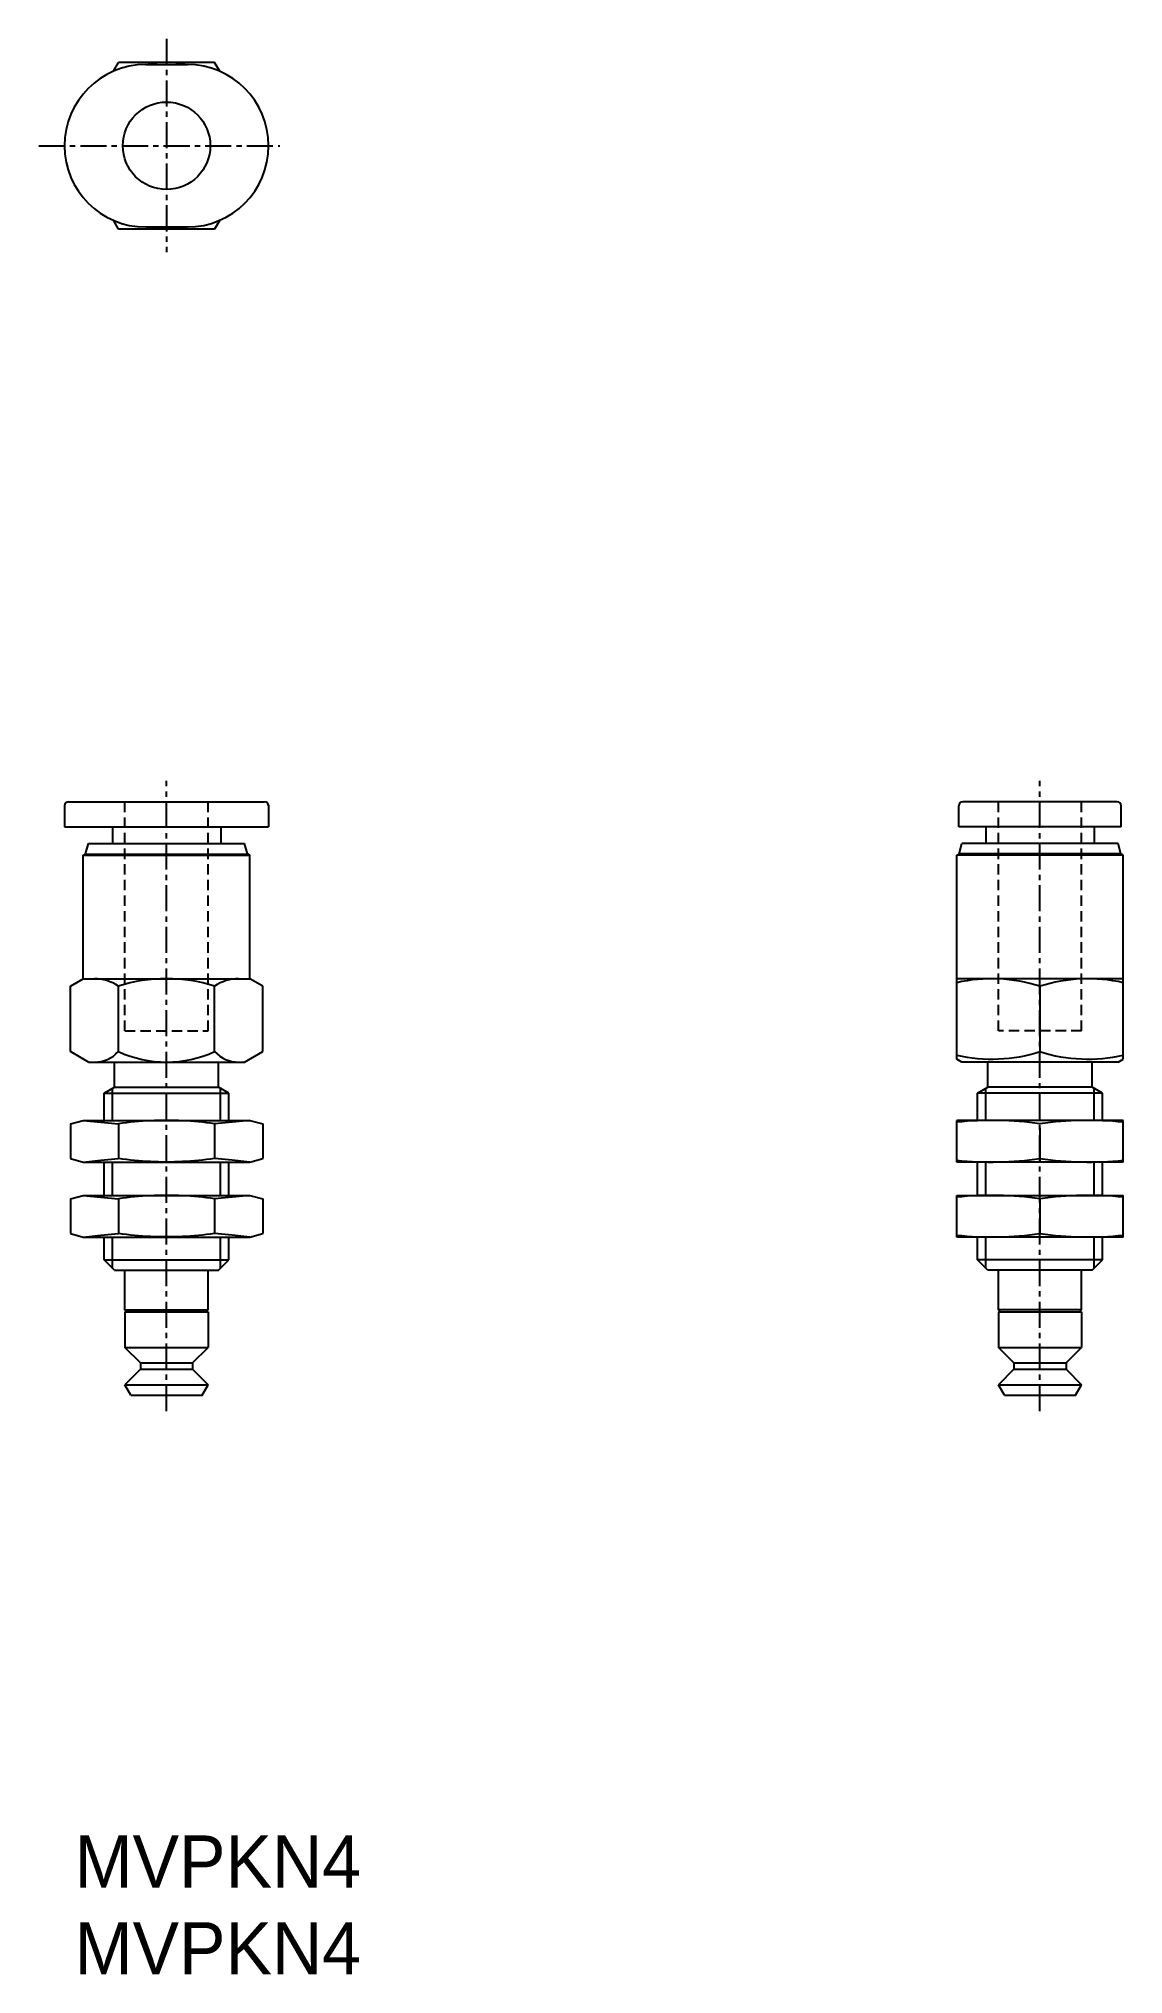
# Model space of a CAD drawing. Extents: x -571.5 to -519.4, y 9.5 to 102.5.
import ezdxf

# ---------------------------------------------------------------- set-up
doc = ezdxf.new("R2010")
doc.units = 0
doc.linetypes.add('CENTER', pattern=[2, 1.25, -0.25, 0.25, -0.25])
doc.linetypes.add('DASHED', pattern=[0.75, 0.5, -0.25])
doc.layers.get('0').update_dxf_attribs({"linetype": 'CONTINUOUS'})
doc.layers.add('CENTER', color=1, linetype='CENTER')

msp = doc.modelspace()

# ---------------------------------------------------------------- linework, layer by layer
at = {"color": 7, "linetype": 'CONTINUOUS'}
for p, q in [((-567.901, 100.893), (-567.656, 101.315)), ((-563.038, 101.315), (-567.656, 101.315)), ((-562.794, 100.893), (-563.038, 101.315)), ((-566.347, 101.215), (-564.347, 101.215)), ((-567.656, 93.315), (-567.901, 93.738)), ((-563.038, 93.315), (-567.656, 93.315)), ((-566.347, 93.415), (-564.347, 93.415)), ((-562.794, 93.738), (-563.038, 93.315)), ((-570.247, 65.665), (-570.247, 64.615)), ((-570.047, 65.815), (-560.647, 65.815)), ((-560.447, 65.665), (-560.447, 64.615)), ((-527.303, 64.615), (-527.303, 65.615)), ((-519.703, 65.815), (-527.103, 65.815)), ((-519.503, 64.615), (-519.503, 65.615)), ((-570.247, 64.615), (-560.447, 64.615)), ((-567.947, 64.615), (-567.947, 63.815)), ((-562.747, 64.615), (-562.747, 63.815)), ((-519.503, 64.615), (-527.303, 64.615)), ((-526.003, 64.615), (-526.003, 63.815)), ((-520.803, 64.615), (-520.803, 63.815)), ((-569.347, 63.248), (-569.231, 63.315)), ((-569.347, 63.248), (-561.347, 63.248)), ((-569.347, 57.315), (-569.347, 63.248)), ((-569.236, 63.298), (-561.459, 63.298)), ((-569.231, 63.315), (-569.097, 63.815)), ((-569.097, 63.815), (-561.597, 63.815)), ((-561.463, 63.315), (-561.597, 63.815)), ((-561.347, 63.248), (-561.463, 63.315)), ((-561.347, 57.315), (-561.347, 63.248)), ((-527.403, 63.248), (-527.287, 63.315)), ((-527.403, 53.46), (-527.403, 63.248)), ((-519.403, 63.248), (-527.403, 63.248)), ((-527.287, 63.315), (-527.153, 63.815)), ((-519.519, 63.315), (-527.287, 63.315)), ((-519.653, 63.815), (-527.153, 63.815)), ((-519.519, 63.315), (-519.653, 63.815)), ((-519.403, 63.248), (-519.519, 63.315)), ((-519.403, 53.46), (-519.403, 63.248)), ((-569.966, 56.958), (-569.347, 57.315)), ((-569.966, 53.817), (-569.966, 56.958)), ((-569.347, 57.315), (-561.347, 57.315)), ((-567.656, 53.817), (-567.656, 56.958)), ((-563.038, 53.817), (-563.038, 56.958)), ((-560.728, 56.958), (-561.347, 57.315)), ((-560.728, 53.817), (-560.728, 56.958)), ((-519.403, 57.315), (-527.403, 57.315)), ((-523.403, 56.958), (-523.403, 53.817)), ((-569.097, 53.315), (-569.966, 53.817)), ((-569.097, 53.315), (-561.597, 53.315)), ((-567.847, 52.115), (-567.847, 53.315)), ((-562.847, 52.115), (-562.847, 53.315)), ((-561.597, 53.315), (-560.728, 53.817)), ((-527.153, 53.315), (-527.403, 53.46)), ((-519.653, 53.315), (-527.153, 53.315)), ((-525.903, 52.115), (-525.903, 53.315)), ((-520.903, 52.115), (-520.903, 53.315)), ((-519.653, 53.315), (-519.403, 53.46)), ((-568.347, 51.827), (-567.847, 52.115)), ((-567.941, 50.515), (-567.941, 52.061)), ((-567.847, 52.115), (-562.847, 52.115)), ((-562.347, 51.827), (-562.847, 52.115)), ((-562.753, 50.515), (-562.753, 52.061)), ((-526.403, 51.827), (-525.903, 52.115)), ((-525.997, 50.515), (-525.997, 52.061)), ((-520.903, 52.115), (-525.903, 52.115)), ((-520.403, 51.827), (-520.903, 52.115)), ((-520.809, 50.515), (-520.809, 52.061)), ((-568.347, 50.515), (-568.347, 51.827)), ((-568.347, 51.827), (-562.347, 51.827)), ((-562.347, 50.515), (-562.347, 51.827)), ((-520.403, 51.827), (-526.403, 51.827)), ((-526.403, 50.515), (-526.403, 51.827)), ((-520.403, 50.515), (-520.403, 51.827)), ((-569.966, 50.349), (-569.347, 50.515)), ((-569.966, 50.35), (-569.966, 48.681)), ((-569.347, 50.515), (-561.347, 50.515)), ((-567.656, 50.35), (-567.656, 48.681)), ((-563.038, 50.35), (-563.038, 48.681)), ((-561.347, 50.515), (-560.728, 50.349)), ((-560.728, 50.35), (-560.728, 48.681)), ((-519.403, 50.515), (-527.403, 50.515)), ((-527.403, 48.515), (-527.403, 50.515)), ((-519.403, 48.515), (-519.403, 50.515)), ((-523.403, 50.15), (-523.403, 48.481)), ((-569.966, 48.681), (-569.347, 48.515)), ((-569.347, 48.515), (-561.347, 48.515)), ((-568.347, 46.915), (-568.347, 48.515)), ((-567.941, 46.915), (-567.941, 48.515)), ((-562.753, 46.915), (-562.753, 48.515)), ((-562.347, 46.915), (-562.347, 48.515)), ((-561.347, 48.515), (-560.728, 48.681)), ((-519.403, 48.515), (-527.403, 48.515)), ((-526.403, 46.915), (-526.403, 48.515)), ((-525.997, 46.915), (-525.997, 48.515)), ((-520.809, 46.915), (-520.809, 48.515)), ((-520.403, 46.915), (-520.403, 48.515)), ((-569.966, 46.75), (-569.347, 46.915)), ((-569.966, 46.75), (-569.966, 45.081)), ((-569.347, 46.915), (-561.347, 46.915)), ((-567.656, 46.75), (-567.656, 45.081)), ((-563.038, 46.75), (-563.038, 45.081)), ((-561.347, 46.915), (-560.728, 46.749)), ((-560.728, 46.75), (-560.728, 45.081)), ((-527.403, 46.915), (-519.403, 46.915)), ((-527.403, 44.915), (-527.403, 46.915)), ((-523.403, 46.75), (-523.403, 45.081)), ((-519.403, 44.915), (-519.403, 46.915)), ((-569.966, 45.081), (-569.347, 44.915)), ((-569.347, 44.915), (-561.347, 44.915)), ((-568.347, 43.815), (-568.347, 44.915)), ((-567.941, 43.409), (-567.941, 44.915)), ((-562.753, 43.409), (-562.753, 44.915)), ((-562.347, 43.815), (-562.347, 44.915)), ((-561.347, 44.915), (-560.728, 45.081)), ((-519.403, 44.915), (-527.403, 44.915)), ((-526.403, 43.815), (-526.403, 44.915)), ((-525.997, 43.409), (-525.997, 44.915)), ((-520.809, 43.409), (-520.809, 44.915)), ((-520.403, 43.815), (-520.403, 44.915)), ((-567.847, 43.315), (-568.347, 43.815)), ((-568.347, 43.815), (-562.347, 43.815)), ((-562.847, 43.315), (-562.347, 43.815)), ((-520.403, 43.815), (-526.403, 43.815)), ((-525.903, 43.315), (-526.403, 43.815)), ((-520.903, 43.315), (-520.403, 43.815)), ((-567.847, 43.315), (-562.847, 43.315)), ((-567.347, 41.415), (-567.347, 43.315)), ((-563.347, 41.415), (-563.347, 43.315)), ((-520.903, 43.315), (-525.903, 43.315)), ((-525.403, 41.415), (-525.403, 43.315)), ((-521.403, 41.415), (-521.403, 43.315)), ((-567.247, 41.315), (-567.347, 41.415)), ((-567.347, 41.415), (-563.347, 41.415)), ((-567.347, 41.315), (-567.347, 39.615)), ((-567.347, 41.315), (-563.347, 41.315)), ((-563.447, 41.315), (-563.347, 41.415)), ((-563.347, 41.315), (-563.347, 39.615)), ((-521.403, 41.415), (-525.403, 41.415)), ((-525.303, 41.315), (-525.403, 41.415)), ((-525.403, 41.315), (-525.403, 39.615)), ((-525.403, 41.315), (-521.403, 41.315)), ((-521.503, 41.315), (-521.403, 41.415)), ((-521.403, 41.315), (-521.403, 39.615)), ((-566.597, 38.865), (-567.347, 39.615)), ((-567.347, 39.615), (-563.347, 39.615)), ((-564.097, 38.865), (-563.347, 39.615)), ((-525.403, 39.615), (-521.403, 39.615)), ((-524.653, 38.865), (-525.403, 39.615)), ((-522.153, 38.865), (-521.403, 39.615)), ((-566.597, 38.565), (-567.347, 37.815)), ((-566.597, 38.865), (-564.097, 38.865)), ((-566.597, 38.865), (-566.597, 38.565)), ((-566.597, 38.565), (-564.097, 38.565)), ((-564.097, 38.865), (-564.097, 38.565)), ((-564.097, 38.565), (-563.347, 37.815)), ((-524.653, 38.565), (-525.403, 37.815)), ((-524.653, 38.865), (-522.153, 38.865)), ((-524.653, 38.865), (-524.653, 38.565)), ((-524.653, 38.565), (-522.153, 38.565)), ((-522.153, 38.865), (-522.153, 38.565)), ((-522.153, 38.565), (-521.403, 37.815)), ((-567.058, 37.315), (-567.347, 37.815)), ((-567.347, 37.815), (-563.347, 37.815)), ((-567.058, 37.315), (-563.636, 37.315)), ((-563.636, 37.315), (-563.347, 37.815)), ((-525.403, 37.815), (-521.403, 37.815)), ((-525.115, 37.315), (-525.403, 37.815)), ((-525.115, 37.315), (-521.692, 37.315)), ((-521.692, 37.315), (-521.403, 37.815))]:
    msp.add_line(p, q, dxfattribs=at)
at = {"color": 3, "linetype": 'DASHED'}
for p, q in [((-567.347, 54.815), (-567.347, 65.815)), ((-563.347, 54.815), (-563.347, 65.815)), ((-525.403, 54.815), (-525.403, 65.815)), ((-521.403, 54.815), (-521.403, 65.815)), ((-567.347, 54.815), (-563.347, 54.815)), ((-521.403, 54.815), (-525.403, 54.815))]:
    msp.add_line(p, q, dxfattribs=at)
at = {"color": 7, "linetype": 'CONTINUOUS'}
for points in [[(-569.347, 50.515), (-568.502, 50.432), (-567.656, 50.35)], [(-561.347, 50.515), (-562.192, 50.432), (-563.038, 50.35)], [(-569.347, 48.515), (-568.502, 48.598), (-567.656, 48.681)], [(-561.347, 48.515), (-562.192, 48.598), (-563.038, 48.681)], [(-569.347, 46.915), (-568.502, 46.832), (-567.656, 46.75)], [(-569.347, 46.915), (-568.502, 46.832), (-567.656, 46.75)], [(-561.347, 46.915), (-562.192, 46.832), (-563.038, 46.75)], [(-561.347, 46.915), (-562.192, 46.832), (-563.038, 46.75)], [(-569.347, 44.915), (-568.502, 44.998), (-567.656, 45.081)], [(-569.347, 44.915), (-568.502, 44.998), (-567.656, 45.081)], [(-561.347, 44.915), (-562.192, 44.998), (-563.038, 45.081)], [(-561.347, 44.915), (-562.192, 44.998), (-563.038, 45.081)]]:
    msp.add_lwpolyline(points, dxfattribs=at)
for points in [[(-563.038, 50.35, 0.023633), (-564.575, 50.497, 0.024094), (-566.119, 50.497, 0.023635), (-567.656, 50.35)], [(-563.038, 48.681, -0.023633), (-564.575, 48.534, -0.024094), (-566.119, 48.534, -0.023635), (-567.656, 48.681)], [(-563.038, 46.75, 0.023633), (-564.575, 46.897, 0.024094), (-566.119, 46.897, 0.023635), (-567.656, 46.75)], [(-563.038, 46.75, 0.023633), (-564.575, 46.897, 0.024094), (-566.119, 46.897, 0.023635), (-567.656, 46.75)], [(-563.038, 45.081, -0.023633), (-564.575, 44.934, -0.024094), (-566.119, 44.934, -0.023635), (-567.656, 45.081)], [(-563.038, 45.081, -0.023633), (-564.575, 44.934, -0.024094), (-566.119, 44.934, -0.023635), (-567.656, 45.081)]]:
    msp.add_lwpolyline(points, format="xyb", dxfattribs=at)
msp.add_circle((-565.347, 97.315), 2.1, dxfattribs=at)
for centre, radius, start, end in [((-565.347, 97.315), 4, 77.07062, 102.92939), ((-566.347, 97.315), 3.9, 90, 270), ((-564.347, 97.315), 3.9, 270, 90), ((-565.347, 97.315), 4, 257.07061, 282.92938), ((-570.047, 65.615), 0.2, 90, 180), ((-560.647, 65.615), 0.2, 0, 90), ((-527.103, 65.615), 0.2, 90, 180), ((-519.703, 65.615), 0.2, 0, 90), ((-568.811, 55.271), 2.045, 55.61576, 90), ((-568.811, 55.271), 2.045, 55.61576, 90), ((-565.347, 49.673), 7.643, 72.41205, 107.58795), ((-565.347, 49.673), 7.643, 72.41205, 107.58795), ((-561.883, 55.271), 2.045, 90, 124.38424), ((-561.883, 55.271), 2.045, 90, 124.38424), ((-525.713, 49.673), 7.643, 72.41205, 102.77972), ((-521.094, 49.673), 7.643, 77.22028, 107.58795), ((-568.811, 54.895), 1.58, 270, 316.96037), ((-568.811, 54.895), 1.58, 270, 316.96037), ((-565.347, 58.882), 5.567, 245.49132, 294.50867), ((-565.347, 58.882), 5.567, 245.49132, 294.50867), ((-561.883, 54.895), 1.58, 223.03963, 270), ((-561.883, 54.895), 1.58, 223.03963, 270), ((-525.713, 61.102), 7.643, 257.22028, 287.58795), ((-521.094, 61.102), 7.643, 252.41205, 282.77972), ((-525.713, 34.35), 16.166, 81.78679, 96.00289), ((-521.094, 34.35), 16.166, 83.99711, 98.21321), ((-525.713, 64.681), 16.166, 263.99711, 278.21321), ((-521.094, 64.681), 16.166, 261.78679, 276.00289), ((-525.713, 30.75), 16.166, 81.78679, 96.00289), ((-521.094, 30.75), 16.166, 83.99711, 98.21321), ((-525.713, 61.081), 16.166, 263.99711, 278.21321), ((-521.094, 61.081), 16.166, 261.78679, 276.00289)]:
    msp.add_arc(centre, radius, start, end, dxfattribs=at)
for p in [(-560.447, 97.315), (-565.347, 37.315), (-563.636, 37.315), (-523.403, 37.315), (-521.692, 37.315)]:
    msp.add_point(p, dxfattribs=at)
at = {"layer": 'CENTER', "color": 1, "linetype": 'CENTER'}
for p, q in [((-565.347, 102.456), (-565.347, 92.199)), ((-571.485, 97.315), (-559.907, 97.315)), ((-565.347, 36.557), (-565.347, 66.813)), ((-523.403, 36.557), (-523.403, 66.813))]:
    msp.add_line(p, q, dxfattribs=at)
msp.add_point((-565.347, 97.315), dxfattribs=at)

# ---------------------------------------------------------------- texts
at = {"color": 7, "linetype": 'CONTINUOUS'}
for p in [(-569.76, 13.678), (-569.76, 9.512)]:
    msp.add_text('MVPKN4', height=2.5, dxfattribs=at).set_placement(p)

doc.saveas('drawing.dxf')
